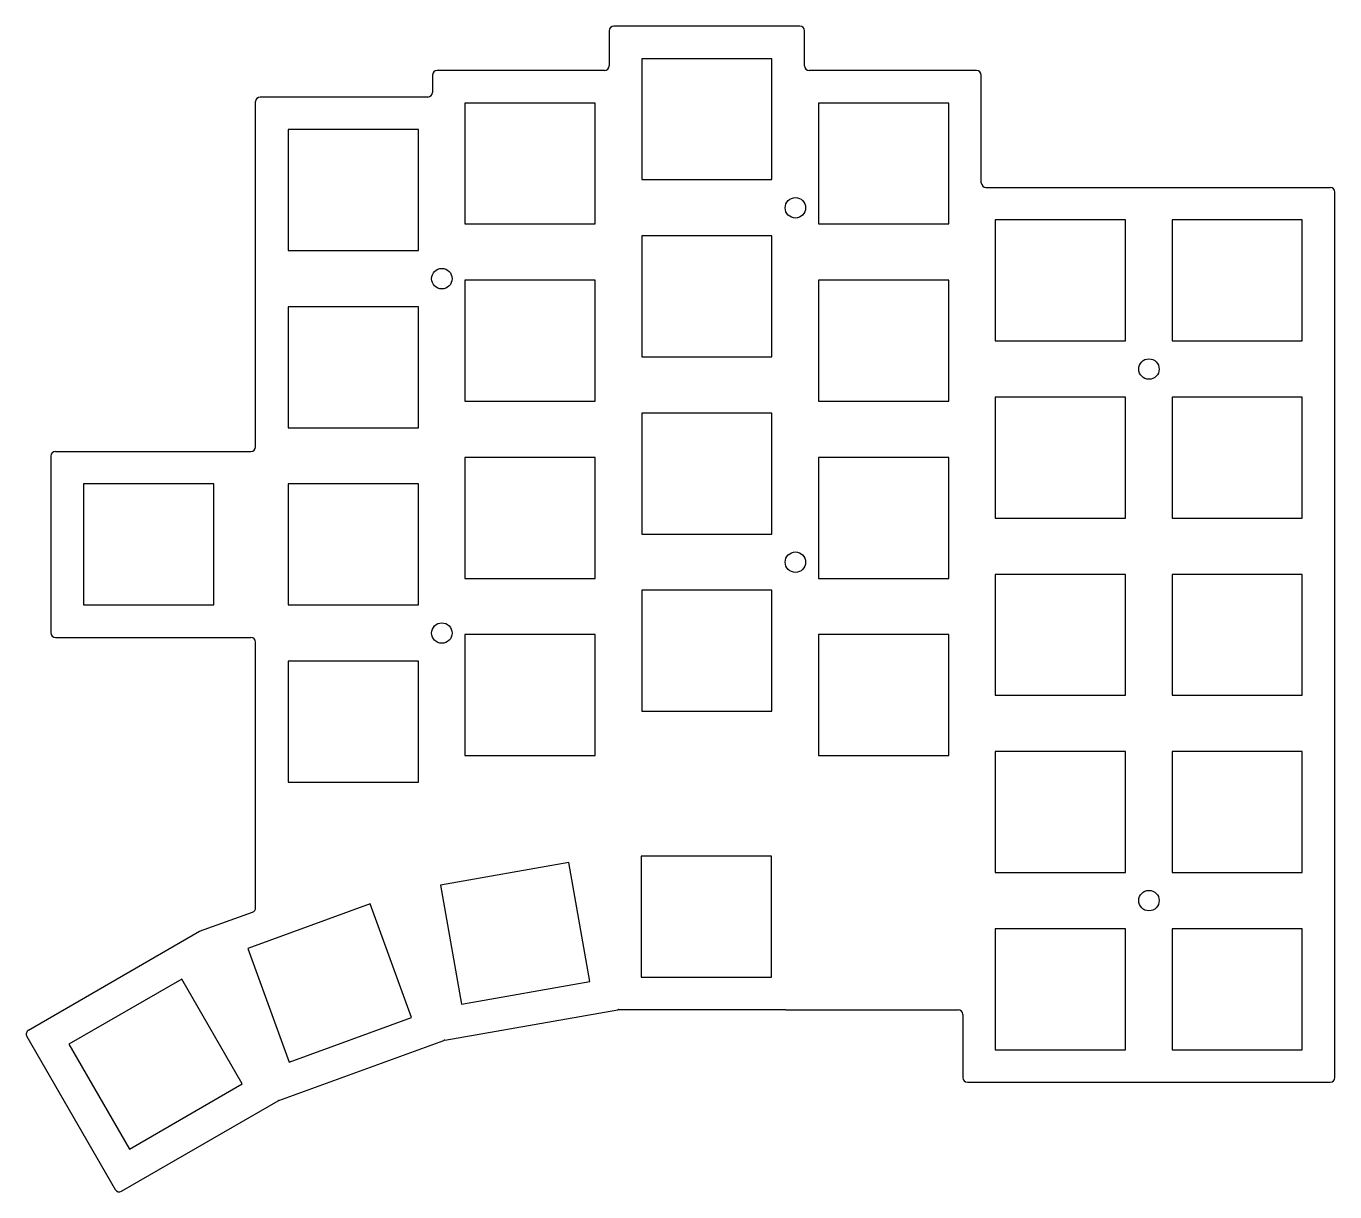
# Model space of a CAD drawing. Header units: millimetres. Extents: x 179 to 319, y -22 to 104.
import ezdxf

# ---------------------------------------------------------------- set-up
doc = ezdxf.new("R2010")
doc.units = ezdxf.units.MM

msp = doc.modelspace()

# ---------------------------------------------------------------- linework, layer by layer
for p, q in [((241.2, 103.04), (241.2, 99.27)), ((261.7, 103.54), (241.7, 103.54)), ((262.2, 99.27), (262.2, 103.04)), ((258.7, 100.04), (244.7, 100.04)), ((244.7, 100.04), (244.7, 87.04)), ((258.7, 87.04), (258.7, 100.04)), ((240.7, 98.77), (222.7, 98.77)), ((280.7, 98.77), (262.7, 98.77)), ((222.2, 98.27), (222.2, 96.42)), ((281.2, 86.7), (281.2, 98.27)), ((221.7, 95.92), (203.7, 95.92)), ((203.2, 58.32), (203.2, 95.42)), ((239.7, 95.27), (225.7, 95.27)), ((225.7, 95.27), (225.7, 82.27)), ((239.7, 82.27), (239.7, 95.27)), ((277.7, 95.27), (263.7, 95.27)), ((263.7, 95.27), (263.7, 82.27)), ((277.7, 82.27), (277.7, 95.27)), ((220.7, 92.42), (206.7, 92.42)), ((206.7, 92.42), (206.7, 79.42)), ((220.7, 79.42), (220.7, 92.42)), ((244.7, 87.04), (258.7, 87.04)), ((281.7, 86.2), (318.7, 86.2)), ((319.2, -9.5), (319.2, 85.7)), ((225.7, 82.27), (239.7, 82.27)), ((263.7, 82.27), (277.7, 82.27)), ((296.7, 82.7), (282.7, 82.7)), ((282.7, 82.7), (282.7, 69.7)), ((296.7, 69.7), (296.7, 82.7)), ((315.7, 82.7), (301.7, 82.7)), ((301.7, 82.7), (301.7, 69.7)), ((315.7, 69.7), (315.7, 82.7)), ((258.7, 80.99), (244.7, 80.99)), ((244.7, 80.99), (244.7, 67.99)), ((258.7, 67.99), (258.7, 80.99)), ((206.7, 79.42), (220.7, 79.42)), ((239.7, 76.22), (225.7, 76.22)), ((225.7, 76.22), (225.7, 63.22)), ((239.7, 63.22), (239.7, 76.22)), ((277.7, 76.22), (263.7, 76.22)), ((263.7, 76.22), (263.7, 63.22)), ((277.7, 63.22), (277.7, 76.22)), ((220.7, 73.37), (206.7, 73.37)), ((206.7, 73.37), (206.7, 60.37)), ((220.7, 60.37), (220.7, 73.37)), ((282.7, 69.7), (296.7, 69.7)), ((301.7, 69.7), (315.7, 69.7)), ((244.7, 67.99), (258.7, 67.99)), ((296.7, 63.65), (282.7, 63.65)), ((282.7, 63.65), (282.7, 50.65)), ((296.7, 50.65), (296.7, 63.65)), ((315.7, 63.65), (301.7, 63.65)), ((301.7, 63.65), (301.7, 50.65)), ((315.7, 50.65), (315.7, 63.65)), ((225.7, 63.22), (239.7, 63.22)), ((258.7, 61.94), (244.7, 61.94)), ((244.7, 61.94), (244.7, 48.94)), ((258.7, 48.94), (258.7, 61.94)), ((263.7, 63.22), (277.7, 63.22)), ((206.7, 60.37), (220.7, 60.37)), ((181.7, 57.82), (202.7, 57.82)), ((181.2, 57.32), (181.2, 38.32)), ((239.7, 57.17), (225.7, 57.17)), ((225.7, 57.17), (225.7, 44.17)), ((239.7, 44.17), (239.7, 57.17)), ((277.7, 57.17), (263.7, 57.17)), ((263.7, 57.17), (263.7, 44.17)), ((277.7, 44.17), (277.7, 57.17)), ((198.7, 54.32), (184.7, 54.32)), ((184.7, 54.32), (184.7, 41.32)), ((198.7, 41.32), (198.7, 54.32)), ((220.7, 54.32), (206.7, 54.32)), ((206.7, 54.32), (206.7, 41.32)), ((220.7, 41.32), (220.7, 54.32)), ((282.7, 50.65), (296.7, 50.65)), ((301.7, 50.65), (315.7, 50.65)), ((244.7, 48.94), (258.7, 48.94)), ((225.7, 44.17), (239.7, 44.17)), ((263.7, 44.17), (277.7, 44.17)), ((296.7, 44.6), (282.7, 44.6)), ((282.7, 44.6), (282.7, 31.6)), ((296.7, 31.6), (296.7, 44.6)), ((315.7, 44.6), (301.7, 44.6)), ((301.7, 44.6), (301.7, 31.6)), ((315.7, 31.6), (315.7, 44.6)), ((258.7, 42.89), (244.7, 42.89)), ((244.7, 42.89), (244.7, 29.89)), ((258.7, 29.89), (258.7, 42.89)), ((184.7, 41.32), (198.7, 41.32)), ((206.7, 41.32), (220.7, 41.32)), ((239.7, 38.12), (225.7, 38.12)), ((225.7, 38.12), (225.7, 25.12)), ((239.7, 25.12), (239.7, 38.12)), ((277.7, 38.12), (263.7, 38.12)), ((263.7, 38.12), (263.7, 25.12)), ((277.7, 25.12), (277.7, 38.12)), ((181.7, 37.82), (202.7, 37.82)), ((203.2, 8.77), (203.2, 37.32)), ((220.7, 35.27), (206.7, 35.27)), ((206.7, 35.27), (206.7, 22.27)), ((220.7, 22.27), (220.7, 35.27)), ((282.7, 31.6), (296.7, 31.6)), ((301.7, 31.6), (315.7, 31.6)), ((244.7, 29.89), (258.7, 29.89)), ((296.7, 25.55), (282.7, 25.55)), ((282.7, 25.55), (282.7, 12.55)), ((296.7, 12.55), (296.7, 25.55)), ((315.7, 25.55), (301.7, 25.55)), ((301.7, 25.55), (301.7, 12.55)), ((315.7, 12.55), (315.7, 25.55)), ((225.7, 25.12), (239.7, 25.12)), ((263.7, 25.12), (277.7, 25.12)), ((206.7, 22.27), (220.7, 22.27)), ((258.65, 14.31), (244.65, 14.31)), ((244.65, 14.31), (244.65, 1.31)), ((258.65, 1.31), (258.65, 14.31)), ((236.85, 13.63), (223.06, 11.2)), ((239.11, 0.83), (236.85, 13.63)), ((282.7, 12.55), (296.7, 12.55)), ((301.7, 12.55), (315.7, 12.55)), ((223.06, 11.2), (225.32, -1.6)), ((215.51, 9.17), (202.35, 4.38)), ((219.95, -3.04), (215.51, 9.17)), ((197.18, 6.23), (202.87, 8.3)), ((178.79, -4.39), (197.18, 6.23)), ((197.18, 6.23), (197.18, 6.23)), ((197.18, 6.23), (197.18, 6.23)), ((296.7, 6.5), (282.7, 6.5)), ((282.7, 6.5), (282.7, -6.5)), ((296.7, -6.5), (296.7, 6.5)), ((315.7, 6.5), (301.7, 6.5)), ((301.7, 6.5), (301.7, -6.5)), ((315.7, -6.5), (315.7, 6.5)), ((202.35, 4.38), (206.8, -7.83)), ((195.26, 1.08), (183.14, -5.92)), ((201.76, -10.18), (195.26, 1.08)), ((225.32, -1.6), (239.11, 0.83)), ((244.65, 1.31), (258.65, 1.31)), ((223.53, -5.48), (242.12, -2.2)), ((242.21, -2.19), (260.2, -2.19)), ((260.2, -2.2), (260.2, -2.19)), ((260.2, -2.2), (278.7, -2.2)), ((279.2, -2.7), (279.2, -9.5)), ((206.8, -7.83), (219.95, -3.04)), ((178.6, -5.07), (188.1, -21.53)), ((205.7, -11.96), (223.44, -5.5)), ((183.14, -5.92), (189.64, -17.18)), ((282.7, -6.5), (296.7, -6.5)), ((301.7, -6.5), (315.7, -6.5)), ((189.64, -17.18), (201.76, -10.18)), ((279.7, -10), (318.7, -10)), ((188.79, -21.71), (205.62, -11.99))]:
    msp.add_line(p, q)
for centre in [(261.22, 84.01), (223.22, 76.39), (299.22, 66.67), (261.22, 45.91), (223.22, 38.29), (299.22, 9.53)]:
    msp.add_circle(centre, 1.1)
for centre, start, end in [((241.7, 103.04), 90, 180), ((261.7, 103.04), 0, 90), ((222.7, 98.27), 90, 180), ((240.7, 99.27), 270, 0), ((262.7, 99.27), 180, 270), ((280.7, 98.27), 0, 90), ((203.7, 95.42), 90, 180), ((221.7, 96.42), 270, 0), ((281.7, 86.7), 180, 270), ((318.7, 85.7), 0, 90), ((181.7, 57.32), 90, 180), ((202.7, 58.32), 270, 0), ((181.7, 38.32), 180, 270), ((202.7, 37.32), 0, 90), ((202.7, 8.77), 290, 0), ((242.21, -2.69), 90, 100), ((278.7, -2.7), 0, 90), ((179.04, -4.82), 120, 210), ((223.61, -5.97), 100, 110), ((279.7, -9.5), 180, 270), ((318.7, -9.5), 270, 0), ((205.87, -12.43), 110, 120), ((188.54, -21.28), 210, 300)]:
    msp.add_arc(centre, 0.5, start, end)

doc.saveas('drawing.dxf')
